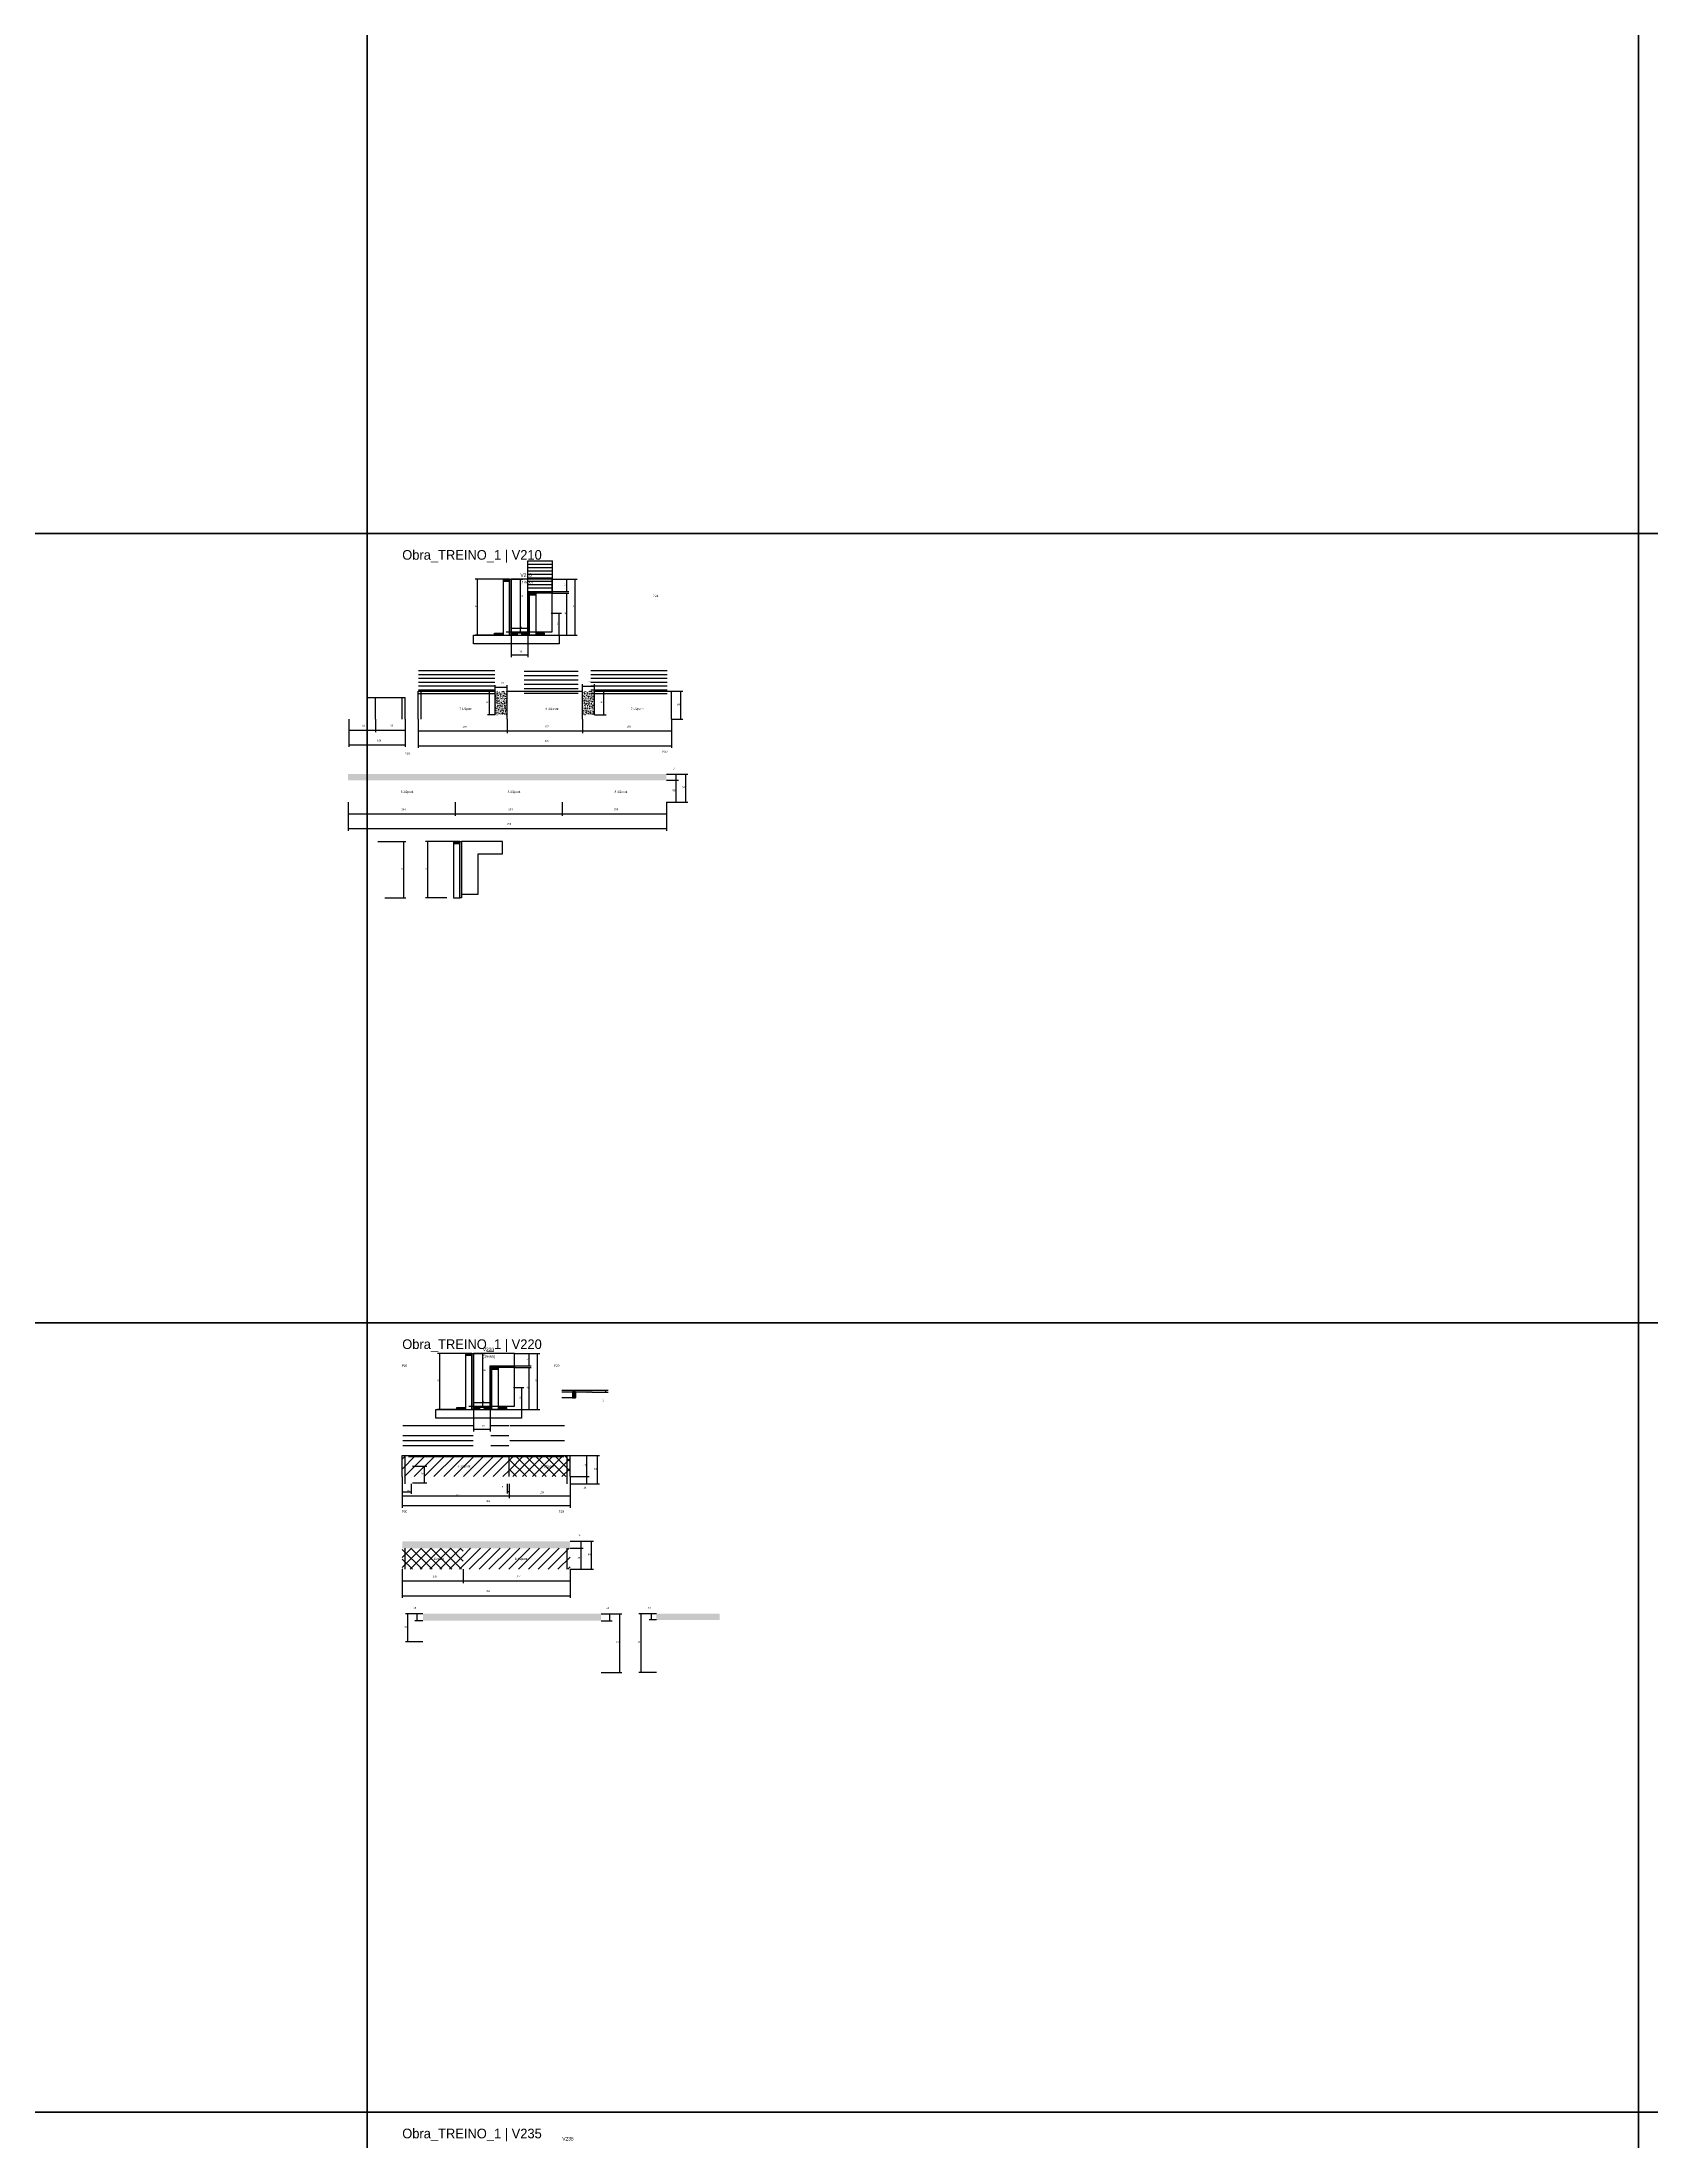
# Model space of a CAD drawing. Header units: metres. Extents: x -132 to 34800, y -36000 to 1848.
# Drawn here: x 7958 to 11629, y -12668 to -7879 of the extents above; entities that cross this region are included whole.
import ezdxf

# ---------------------------------------------------------------- set-up
doc = ezdxf.new("R2010")
doc.units = ezdxf.units.M
for name, color, linetype in [('CELL_BORDER', 8, 'Continuous'), ('CONCRETO', 251, 'Continuous'), ('COTA', 4, 'Continuous'), ('Cota Seção (2x)', 4, 'Continuous'), ('Hachura', 253, 'Continuous'), ('LABEL_ID', 3, 'Continuous'), ('Madeira', 126, 'Continuous'), ('NOMENCLATURA', 7, 'Continuous'), ('Painéis', 200, 'Continuous'), ('REAPROVEITAMENTO', 251, 'Continuous'), ('SARR_2.2x7', 40, 'Continuous'), ('Texto Seção', 7, 'Continuous')]:
    doc.layers.add(name, color=color, linetype=linetype)

msp = doc.modelspace()

# ---------------------------------------------------------------- hatches: boundary and pattern name
at = {"layer": 'COTA'}
h = msp.add_hatch(dxfattribs=at)
h.set_pattern_fill('AR-CONC', scale=0.03)
h.paths.add_polyline_path([(9019.3, -9360), (8992.3, -9360), (8992.3, -9414), (9019.3, -9414)])
h = msp.add_hatch(dxfattribs=at)
h.set_pattern_fill('AR-CONC', scale=0.03)
h.paths.add_polyline_path([(9218.3, -9362.2), (9218.3, -9360), (9191.3, -9360), (9191.3, -9414), (9218.3, -9414)])
h = msp.add_hatch(dxfattribs=at)
h.set_pattern_fill('AR-CONC', scale=0.03)
h.paths.add_polyline_path([(9382.5, -9548.9), (9382.5, -9562.9), (9382.5, -9562.9), (8656.5, -9562.9), (8656.5, -9562.9), (8656.5, -9548.9), (8656.5, -9548.9), (9382.5, -9548.9)])
h = msp.add_hatch(dxfattribs=at)
h.set_pattern_fill('AR-CONC', scale=0.03)
h.paths.add_polyline_path([(9163, -11314.4), (9163, -11298.4), (9163, -11298.4), (8780, -11298.4), (8780, -11298.4), (8780, -11314.4), (8780, -11314.4), (9163, -11314.4)])
h = msp.add_hatch(dxfattribs=at)
h.set_pattern_fill('AR-CONC', scale=0.03)
h.paths.add_polyline_path([(9233.6, -11479.6), (9233.6, -11463.6), (9233.6, -11463.6), (8827.1, -11463.6), (8827.1, -11463.6), (8827.1, -11479.6), (8827.1, -11479.6), (9233.6, -11479.6)])
h = msp.add_hatch(dxfattribs=at)
h.set_pattern_fill('AR-CONC', scale=0.03)
h.paths.add_polyline_path([(9504, -11477.6), (9504, -11463.6), (9504, -11463.6), (9360, -11463.6), (9360, -11463.6), (9360, -11477.6), (9360, -11477.6), (9504, -11477.6)])
at = {"layer": 'Hachura'}
h = msp.add_hatch(dxfattribs=at)
h.set_pattern_fill('ANSI31', scale=0.5)
h.paths.add_polyline_path([(9024.4, -9108.6), (9024.4, -9104.2), (9024.4, -9104.2), (9010.4, -9104.2), (9010.4, -9104.2), (9010.4, -9108.6), (9010.4, -9108.6), (9024.4, -9108.6)])
h = msp.add_hatch(color=8, dxfattribs=at)
h.dxf.hatch_style = 1
h.paths.add_polyline_path([(9024.4, -9104.2), (9028.4, -9104.2), (9028.4, -9104.2), (9028.4, -9232.2), (9028.4, -9232.2), (9024.4, -9232.2), (9024.4, -9232.2), (9024.4, -9104.2)])
h = msp.add_hatch(color=8, dxfattribs=at)
h.dxf.hatch_style = 1
h.paths.add_polyline_path([(9070.4, -9132.2), (9066.4, -9132.2), (9066.4, -9132.2), (9066.4, -9232.2), (9066.4, -9232.2), (9070.4, -9232.2), (9070.4, -9232.2), (9070.4, -9132.2)])
h = msp.add_hatch(color=8, dxfattribs=at)
h.dxf.hatch_style = 1
h.paths.add_polyline_path([(9066.4, -9136.2), (9066.4, -9132.2), (9066.4, -9132.2), (9122, -9132.2), (9122, -9132.2), (9122, -9136.2), (9122, -9136.2), (9066.4, -9136.2)])
h = msp.add_hatch(dxfattribs=at)
h.set_pattern_fill('ANSI31', scale=0.5)
h.paths.add_polyline_path([(9070.4, -9140.6), (9070.4, -9136.2), (9070.4, -9136.2), (9084.4, -9136.2), (9084.4, -9136.2), (9084.4, -9140.6), (9084.4, -9140.6), (9070.4, -9140.6)])
h = msp.add_hatch(dxfattribs=at)
h.set_pattern_fill('ANSI31', scale=0.5)
h.paths.add_polyline_path([(8990.4, -9232.2), (8990.4, -9227.8), (8990.4, -9227.8), (9010.4, -9227.8), (9010.4, -9227.8), (9010.4, -9232.2), (9010.4, -9232.2), (8990.4, -9232.2)])
h = msp.add_hatch(color=8, dxfattribs=at)
h.dxf.hatch_style = 1
h.paths.add_polyline_path([(9028.4, -9227.8), (9028.4, -9224.2), (9028.4, -9224.2), (9066.4, -9224.2), (9066.4, -9224.2), (9066.4, -9227.8), (9066.4, -9227.8), (9028.4, -9227.8)])
h = msp.add_hatch(dxfattribs=at)
h.set_pattern_fill('ANSI31', scale=0.5)
h.paths.add_polyline_path([(9028.4, -9232.2), (9028.4, -9227.8), (9028.4, -9227.8), (9042.4, -9227.8), (9042.4, -9227.8), (9042.4, -9232.2), (9042.4, -9232.2), (9028.4, -9232.2)])
h = msp.add_hatch(dxfattribs=at)
h.set_pattern_fill('ANSI31', scale=0.5)
h.paths.add_polyline_path([(9066.4, -9232.2), (9066.4, -9227.8), (9066.4, -9227.8), (9052.4, -9227.8), (9052.4, -9227.8), (9052.4, -9232.2), (9052.4, -9232.2), (9066.4, -9232.2)])
h = msp.add_hatch(dxfattribs=at)
h.set_pattern_fill('ANSI31', scale=0.5)
h.paths.add_polyline_path([(9104.4, -9232.2), (9104.4, -9227.8), (9104.4, -9227.8), (9084.4, -9227.8), (9084.4, -9227.8), (9084.4, -9232.2), (9084.4, -9232.2), (9104.4, -9232.2)])
h = msp.add_hatch(dxfattribs=at)
h.set_pattern_fill('ANSI31', scale=0.5)
h.paths.add_polyline_path([(8911.3, -9707.4), (8911.3, -9703), (8911.3, -9703), (8897.3, -9703), (8897.3, -9703), (8897.3, -9707.4), (8897.3, -9707.4), (8911.3, -9707.4)])
h = msp.add_hatch(color=8, dxfattribs=at)
h.dxf.hatch_style = 1
h.paths.add_polyline_path([(8911.3, -9703), (8915.3, -9703), (8915.3, -9703), (8915.3, -9831), (8915.3, -9831), (8911.3, -9831), (8911.3, -9831), (8911.3, -9703)])
h = msp.add_hatch(dxfattribs=at)
h.set_pattern_fill('ANSI31', scale=0.5)
h.paths.add_polyline_path([(8938.6, -10874.4), (8938.6, -10870), (8938.6, -10870), (8924.6, -10870), (8924.6, -10870), (8924.6, -10874.4), (8924.6, -10874.4), (8938.6, -10874.4)])
h = msp.add_hatch(color=8, dxfattribs=at)
h.dxf.hatch_style = 1
h.paths.add_polyline_path([(8938.6, -10870), (8942.6, -10870), (8942.6, -10870), (8942.6, -10998), (8942.6, -10998), (8938.6, -10998), (8938.6, -10998), (8938.6, -10870)])
h = msp.add_hatch(color=8, dxfattribs=at)
h.dxf.hatch_style = 1
h.paths.add_polyline_path([(8984.6, -10898), (8980.6, -10898), (8980.6, -10898), (8980.6, -10998), (8980.6, -10998), (8984.6, -10998), (8984.6, -10998), (8984.6, -10898)])
h = msp.add_hatch(color=8, dxfattribs=at)
h.dxf.hatch_style = 1
h.paths.add_polyline_path([(8980.6, -10902), (8980.6, -10898), (8980.6, -10898), (9036.2, -10898), (9036.2, -10898), (9036.2, -10902), (9036.2, -10902), (8980.6, -10902)])
h = msp.add_hatch(dxfattribs=at)
h.set_pattern_fill('ANSI31', scale=0.5)
h.paths.add_polyline_path([(8984.6, -10906.4), (8984.6, -10902), (8984.6, -10902), (8998.6, -10902), (8998.6, -10902), (8998.6, -10906.4), (8998.6, -10906.4), (8984.6, -10906.4)])
h = msp.add_hatch(dxfattribs=at)
h.set_pattern_fill('ANSI31', scale=0.5)
h.paths.add_polyline_path([(9175.3, -10957.3), (9168.3, -10957.3), (9168.3, -10971.3), (9175.3, -10971.3)])
h = msp.add_hatch(dxfattribs=at)
h.set_pattern_fill('ANSI31', scale=0.5)
h.paths.add_polyline_path([(9199.7, -10957.3), (9199.7, -10958.7), (9199.7, -10958.7), (9213.6, -10958.7), (9213.6, -10958.7), (9213.6, -10957.3), (9213.6, -10957.3), (9199.7, -10957.3)])
h = msp.add_hatch(dxfattribs=at)
h.set_pattern_fill('ANSI31', scale=0.5)
h.paths.add_polyline_path([(8904.6, -10998), (8904.6, -10993.6), (8904.6, -10993.6), (8924.6, -10993.6), (8924.6, -10993.6), (8924.6, -10998), (8924.6, -10998), (8904.6, -10998)])
h = msp.add_hatch(color=8, dxfattribs=at)
h.dxf.hatch_style = 1
h.paths.add_polyline_path([(8942.6, -10993.6), (8942.6, -10990), (8942.6, -10990), (8980.6, -10990), (8980.6, -10990), (8980.6, -10993.6), (8980.6, -10993.6), (8942.6, -10993.6)])
h = msp.add_hatch(dxfattribs=at)
h.set_pattern_fill('ANSI31', scale=0.5)
h.paths.add_polyline_path([(8942.6, -10998), (8942.6, -10993.6), (8942.6, -10993.6), (8956.6, -10993.6), (8956.6, -10993.6), (8956.6, -10998), (8956.6, -10998), (8942.6, -10998)])
h = msp.add_hatch(dxfattribs=at)
h.set_pattern_fill('ANSI31', scale=0.5)
h.paths.add_polyline_path([(8980.6, -10998), (8980.6, -10993.6), (8980.6, -10993.6), (8966.6, -10993.6), (8966.6, -10993.6), (8966.6, -10998), (8966.6, -10998), (8980.6, -10998)])
h = msp.add_hatch(dxfattribs=at)
h.set_pattern_fill('ANSI31', scale=0.5)
h.paths.add_polyline_path([(9018.6, -10998), (9018.6, -10993.6), (9018.6, -10993.6), (8998.6, -10993.6), (8998.6, -10993.6), (8998.6, -10998), (8998.6, -10998), (9018.6, -10998)])
at = {"layer": 'REAPROVEITAMENTO'}
h = msp.add_hatch(dxfattribs=at)
h.set_pattern_fill('ANSI31', scale=5)
h.paths.add_polyline_path([(9024, -11103.1), (8780, -11103.1), (8780, -11103.1), (8780, -11151.1), (8780, -11151.1), (9024, -11151.1), (9024, -11151.1), (9024, -11103.1)])
h = msp.add_hatch(dxfattribs=at)
h.set_pattern_fill('ANSI37', scale=5)
h.paths.add_polyline_path([(9163, -11103.1), (9024, -11103.1), (9024, -11103.1), (9024, -11151.1), (9024, -11151.1), (9163, -11151.1), (9163, -11151.1), (9163, -11103.1)])
h = msp.add_hatch(dxfattribs=at)
h.set_pattern_fill('ANSI37', scale=5)
h.paths.add_polyline_path([(8780, -11362.4), (8919, -11362.4), (8919, -11362.4), (8919, -11314.4), (8919, -11314.4), (8780, -11314.4), (8780, -11314.4), (8780, -11362.4)])
h = msp.add_hatch(dxfattribs=at)
h.set_pattern_fill('ANSI31', scale=5)
h.paths.add_polyline_path([(8919, -11362.4), (9163, -11362.4), (9163, -11362.4), (9163, -11314.4), (9163, -11314.4), (8919, -11314.4), (8919, -11314.4), (8919, -11362.4)])

# ---------------------------------------------------------------- linework, layer by layer
at = {"layer": 'CELL_BORDER'}
for points in [[(5800, -9000), (8700, -9000), (8700, -7200), (5800, -7200)], [(8700, -9000), (11600, -9000), (11600, -7200), (8700, -7200)], [(11600, -9000), (14500, -9000), (14500, -7200), (11600, -7200)], [(5800, -10800), (8700, -10800), (8700, -9000), (5800, -9000)], [(8700, -10800), (11600, -10800), (11600, -9000), (8700, -9000)], [(11600, -10800), (14500, -10800), (14500, -9000), (11600, -9000)], [(5800, -12600), (8700, -12600), (8700, -10800), (5800, -10800)], [(8700, -12600), (11600, -12600), (11600, -10800), (8700, -10800)], [(11600, -12600), (14500, -12600), (14500, -10800), (11600, -10800)], [(5800, -14400), (8700, -14400), (8700, -12600), (5800, -12600)], [(8700, -14400), (11600, -14400), (11600, -12600), (8700, -12600)], [(11600, -14400), (14500, -14400), (14500, -12600), (11600, -12600)]]:
    msp.add_lwpolyline(points, close=True, dxfattribs=at)
at = {"layer": 'CONCRETO'}
for points in [[(9122, -9132.2), (9122, -9104.2), (9028.4, -9104.2), (9028.4, -9132.2), (9028.4, -9132.2), (9028.4, -9224.2), (9066.4, -9224.2), (9066.4, -9132.2)], [(9028.4, -9224.2), (9122, -9224.2), (9122, -9104.2), (9028.4, -9104.2)], [(9008.9, -9731), (9008.9, -9703), (8915.3, -9703), (8915.3, -9731), (8915.3, -9731), (8915.3, -9823), (8953.3, -9823), (8953.3, -9731)], [(9036.2, -10898), (9036.2, -10870), (8942.6, -10870), (8942.6, -10898), (8942.6, -10898), (8942.6, -10990), (8980.6, -10990), (8980.6, -10898)], [(8942.6, -10990), (9036.2, -10990), (9036.2, -10870), (8942.6, -10870)]]:
    msp.add_lwpolyline(points, close=True, dxfattribs=at)
at = {"layer": 'COTA'}
for p, q in [((9010.4, -9104.2), (8946.5, -9104.2)), ((8951.5, -9232.2), (8951.5, -9104.2)), ((9122, -9104.2), (9179.4, -9104.2)), ((9122, -9104.2), (9160.1, -9104.2)), ((9122, -9132.2), (9160.1, -9132.2)), ((9122, -9136.2), (9160.1, -9136.2)), ((9155.1, -9132.2), (9155.1, -9104.2)), ((9155.1, -9232.2), (9155.1, -9136.2)), ((9174.4, -9232.2), (9174.4, -9104.2)), ((9119.7, -9182.2), (9143.3, -9182.2)), ((9138.3, -9232.2), (9138.3, -9182.2)), ((8994.8, -9232.2), (8946.5, -9232.2)), ((9028.4, -9232.2), (9028.4, -9281.9)), ((9066.4, -9232.2), (9066.4, -9281.9)), ((9100, -9232.2), (9179.4, -9232.2)), ((9100, -9232.2), (9160.1, -9232.2)), ((9119.7, -9232.2), (9143.3, -9232.2)), ((9028.4, -9276.9), (9066.4, -9276.9)), ((8658, -9424), (8658, -9453.5)), ((8658, -9424), (8658, -9487.1)), ((8719, -9424), (8719, -9453.5)), ((8719, -9424), (8719, -9453.5)), ((8787, -9424), (8787, -9453.5)), ((8787, -9424), (8787, -9487.1)), ((8816.3, -9424), (8816.3, -9455.5)), ((8816.3, -9424), (8816.3, -9489.1)), ((9019.3, -9424), (9019.3, -9455.5)), ((9191.3, -9424), (9191.3, -9455.5)), ((9394.3, -9424), (9394.3, -9455.5)), ((9394.3, -9424), (9394.3, -9489.1)), ((8658, -9448.5), (8719, -9448.5)), ((8658, -9482.1), (8787, -9482.1)), ((8719, -9448.5), (8787, -9448.5)), ((8816.3, -9450.5), (9019.3, -9450.5)), ((9191.3, -9450.5), (9394.3, -9450.5)), ((8816.3, -9484.1), (9394.3, -9484.1)), ((9382.5, -9548.9), (9409.9, -9548.9)), ((9382.5, -9548.9), (9431.6, -9548.9)), ((9382.5, -9562.9), (9409.9, -9562.9)), ((9382.5, -9562.9), (9409.9, -9562.9)), ((9404.9, -9562.9), (9404.9, -9548.9)), ((9404.9, -9612.9), (9404.9, -9562.9)), ((9426.6, -9612.9), (9426.6, -9548.9)), ((8656.5, -9612.9), (8656.5, -9644.4)), ((8656.5, -9612.9), (8656.5, -9678)), ((8900.5, -9612.9), (8900.5, -9644.4)), ((8900.5, -9612.9), (8900.5, -9644.4)), ((9144.5, -9612.9), (9144.5, -9644.4)), ((9144.5, -9612.9), (9144.5, -9644.4)), ((9382.5, -9612.9), (9382.5, -9644.4)), ((9382.5, -9612.9), (9382.5, -9678)), ((9382.5, -9612.9), (9409.9, -9612.9)), ((9382.5, -9612.9), (9431.6, -9612.9)), ((8656.5, -9639.4), (8900.5, -9639.4)), ((8656.5, -9673), (9382.5, -9673)), ((8900.5, -9639.4), (9144.5, -9639.4)), ((9144.5, -9639.4), (9382.5, -9639.4)), ((8724.4, -9703), (8788.3, -9703)), ((8783.3, -9831), (8783.3, -9703)), ((8897.3, -9703), (8833.4, -9703)), ((8838.4, -9831), (8838.4, -9703)), ((8740, -9831), (8788.3, -9831)), ((8881.7, -9831), (8833.4, -9831)), ((8924.6, -10870), (8860.8, -10870)), ((8865.8, -10998), (8865.8, -10870)), ((9036.2, -10870), (9093.6, -10870)), ((9036.2, -10870), (9074.3, -10870)), ((9069.3, -10898), (9069.3, -10870)), ((9088.6, -10998), (9088.6, -10870)), ((9036.2, -10898), (9074.3, -10898)), ((9036.2, -10902), (9074.3, -10902)), ((9069.3, -10998), (9069.3, -10902)), ((9033.9, -10948.1), (9057.5, -10948.1)), ((9052.5, -10998), (9052.5, -10948.1)), ((9213.1, -10953.7), (9249.5, -10953.7)), ((9213.1, -10958.7), (9249.5, -10958.7)), ((9244.5, -10958.7), (9244.5, -10953.7)), ((8909, -10998), (8860.8, -10998)), ((8942.6, -10998), (8942.6, -11047.8)), ((8980.6, -10998), (8980.6, -11047.8)), ((9014.2, -10998), (9093.6, -10998)), ((9014.2, -10998), (9074.3, -10998)), ((9033.9, -10998), (9057.5, -10998)), ((8942.6, -11042.8), (8980.6, -11042.8)), ((8780, -11151.1), (8780, -11200.1)), ((8780, -11151.1), (8780, -11222.1)), ((9163, -11151.1), (9163, -11200.1)), ((9163, -11151.1), (9163, -11222.1)), ((8780, -11195.1), (9024, -11195.1)), ((9024, -11167.1), (9024, -11200.1)), ((9024, -11167.1), (9024, -11200.1)), ((9024, -11195.1), (9163, -11195.1)), ((8780, -11217.1), (9163, -11217.1)), ((8780, -11362.4), (8780, -11393.9)), ((8780, -11362.4), (8780, -11427.5)), ((8780, -11388.9), (8919, -11388.9)), ((8919, -11362.4), (8919, -11393.9)), ((8919, -11362.4), (8919, -11393.9)), ((8919, -11388.9), (9163, -11388.9)), ((9163, -11362.4), (9163, -11393.9)), ((9163, -11362.4), (9163, -11427.5)), ((8780, -11422.5), (9163, -11422.5)), ((8827.1, -11463.6), (8787.4, -11463.6)), ((8792.4, -11527.6), (8792.4, -11463.6)), ((8827.1, -11463.6), (8809, -11463.6)), ((8827.1, -11479.6), (8809, -11479.6)), ((8814, -11479.6), (8814, -11463.6)), ((8827.1, -11527.6), (8787.4, -11527.6))]:
    msp.add_line(p, q, dxfattribs=at)
at = {"layer": 'Cota Seção (2x)'}
for p, q in [((9017.4, -9104.2), (9054.9, -9104.2)), ((9049.9, -9224.2), (9049.9, -9104.2)), ((9017.4, -9224.2), (9054.9, -9224.2)), ((9028.4, -9232.2), (9028.4, -9211.2)), ((9028.4, -9216.2), (9066.4, -9216.2)), ((9066.4, -9232.2), (9066.4, -9211.2)), ((8992.3, -9360), (8974.4, -9360)), ((8979.4, -9414), (8979.4, -9360)), ((8992.3, -9360), (8992.3, -9346)), ((8992.3, -9351), (9019.3, -9351)), ((9019.3, -9360), (9019.3, -9346)), ((9191.3, -9360), (9191.3, -9343.6)), ((9191.3, -9348.6), (9218.3, -9348.6)), ((9218.3, -9360), (9218.3, -9343.6)), ((9218.3, -9360), (9245.1, -9360)), ((9240.1, -9414), (9240.1, -9360)), ((9394.3, -9360), (9420.2, -9360)), ((9415.2, -9424), (9415.2, -9360)), ((8992.3, -9414), (8974.4, -9414)), ((9019.3, -9424), (9019.3, -9455.5)), ((9191.3, -9424), (9191.3, -9455.5)), ((9218.3, -9414), (9245.1, -9414)), ((9394.3, -9424), (9420.2, -9424)), ((9019.3, -9450.5), (9191.3, -9450.5)), ((8931.6, -10870), (8969.2, -10870)), ((8964.2, -10990), (8964.2, -10870)), ((8931.6, -10990), (8969.2, -10990)), ((8942.6, -10998), (8942.6, -10977)), ((8942.6, -10982), (8980.6, -10982)), ((8980.6, -10998), (8980.6, -10977)), ((9163, -11103.1), (9206.4, -11103.1)), ((9163, -11103.1), (9230.3, -11103.1)), ((9201.4, -11151.1), (9201.4, -11103.1)), ((9225.3, -11167.1), (9225.3, -11103.1)), ((8803.5, -11126.9), (8835.9, -11126.9)), ((8830.9, -11164.9), (8830.9, -11126.9)), ((9163, -11151.1), (9206.4, -11151.1)), ((9163, -11151.1), (9206.4, -11151.1)), ((9201.4, -11167.1), (9201.4, -11151.1)), ((8780, -11167.1), (8780, -11190.6)), ((8780, -11185.6), (8800, -11185.6)), ((8800, -11167.1), (8800, -11190.6)), ((8803.5, -11164.9), (8835.9, -11164.9)), ((9019, -11167.1), (9019, -11189.6)), ((9019, -11184.6), (9024, -11184.6)), ((9024, -11167.1), (9024, -11189.6)), ((9163, -11167.1), (9206.4, -11167.1)), ((9163, -11167.1), (9230.3, -11167.1)), ((9163, -11298.4), (9193.1, -11298.4)), ((9163, -11298.4), (9216.5, -11298.4)), ((9188.1, -11314.4), (9188.1, -11298.4)), ((9211.5, -11362.4), (9211.5, -11298.4)), ((9163, -11314.4), (9193.1, -11314.4)), ((9163, -11314.4), (9193.1, -11314.4)), ((9188.1, -11362.4), (9188.1, -11314.4)), ((9163, -11362.4), (9193.1, -11362.4)), ((9163, -11362.4), (9216.5, -11362.4)), ((9233.6, -11463.6), (9258.6, -11463.6)), ((9233.6, -11463.6), (9281.2, -11463.6)), ((9233.6, -11479.6), (9258.6, -11479.6)), ((9253.6, -11479.6), (9253.6, -11463.6)), ((9276.2, -11597.6), (9276.2, -11463.6)), ((9360, -11463.6), (9319.9, -11463.6)), ((9324.9, -11597.6), (9324.9, -11463.6)), ((9360, -11463.6), (9343.4, -11463.6)), ((9360, -11477.6), (9343.4, -11477.6)), ((9348.4, -11477.6), (9348.4, -11463.6)), ((9233.6, -11597.6), (9281.2, -11597.6)), ((9360, -11597.6), (9319.9, -11597.6))]:
    msp.add_line(p, q, dxfattribs=at)
at = {"layer": 'Madeira'}
for points in [[(9024.4, -9108.6), (9024.4, -9104.2), (9010.4, -9104.2), (9010.4, -9108.6)], [(9024.4, -9104.2), (9010.4, -9104.2), (9010.4, -9232.2), (9024.4, -9232.2)], [(9070.4, -9140.6), (9070.4, -9136.2), (9084.4, -9136.2), (9084.4, -9140.6)], [(9070.4, -9136.2), (9084.4, -9136.2), (9084.4, -9232.2), (9070.4, -9232.2)], [(9137.9, -9252.2), (8942.7, -9252.2), (8942.7, -9232.2), (9137.9, -9232.2)], [(8990.4, -9232.2), (8990.4, -9227.8), (9010.4, -9227.8), (9010.4, -9232.2)], [(9028.4, -9232.2), (9028.4, -9227.8), (9042.4, -9227.8), (9042.4, -9232.2)], [(9066.4, -9232.2), (9066.4, -9227.8), (9052.4, -9227.8), (9052.4, -9232.2)], [(9104.4, -9232.2), (9104.4, -9227.8), (9084.4, -9227.8), (9084.4, -9232.2)], [(8911.3, -9707.4), (8911.3, -9703), (8897.3, -9703), (8897.3, -9707.4)], [(8911.3, -9703), (8897.3, -9703), (8897.3, -9831), (8911.3, -9831)], [(8938.6, -10874.4), (8938.6, -10870), (8924.6, -10870), (8924.6, -10874.4)], [(8938.6, -10870), (8924.6, -10870), (8924.6, -10998), (8938.6, -10998)], [(8984.6, -10906.4), (8984.6, -10902), (8998.6, -10902), (8998.6, -10906.4)], [(8984.6, -10902), (8998.6, -10902), (8998.6, -10998), (8984.6, -10998)], [(9175.3, -10971.3), (9175.3, -10957.3), (9168.3, -10957.3), (9168.3, -10971.3)], [(9199.7, -10957.3), (9213.6, -10957.3), (9213.6, -10958.7), (9199.7, -10958.7)], [(9052.1, -11018), (8856.9, -11018), (8856.9, -10998), (9052.1, -10998)], [(8904.6, -10998), (8904.6, -10993.6), (8924.6, -10993.6), (8924.6, -10998)], [(8942.6, -10998), (8942.6, -10993.6), (8956.6, -10993.6), (8956.6, -10998)], [(8980.6, -10998), (8980.6, -10993.6), (8966.6, -10993.6), (8966.6, -10998)], [(9018.6, -10998), (9018.6, -10993.6), (8998.6, -10993.6), (8998.6, -10998)]]:
    msp.add_lwpolyline(points, close=True, dxfattribs=at)
msp.add_lwpolyline([(9175.3, -10957.3), (9175.3, -10971.3), (9143.8, -10971.3)], dxfattribs=at)
at = {"layer": 'Painéis'}
for p, q in [((9066.4, -9062.2), (9122.4, -9062.2)), ((9066.4, -9132.2), (9066.4, -9062.2)), ((9122.4, -9132.2), (9122.4, -9062.2)), ((9028.4, -9232.2), (9028.4, -9104.2)), ((9066.4, -9132.2), (9122, -9132.2)), ((9066.4, -9136.2), (9066.4, -9132.2)), ((9066.4, -9132.2), (9122.4, -9132.2)), ((9066.4, -9232.2), (9066.4, -9136.2)), ((9066.4, -9232.2), (9066.4, -9136.2)), ((9122, -9136.2), (9122, -9132.2)), ((9028.4, -9224.2), (9066.4, -9224.2)), ((9028.4, -9227.8), (9028.4, -9224.2)), ((9066.4, -9227.8), (9066.4, -9224.2)), ((8700, -9374), (8787, -9374)), ((8719, -9424), (8719, -9374)), ((8787, -9424), (8787, -9374)), ((8816.3, -9360), (8992.3, -9360)), ((8816.3, -9424), (8816.3, -9360)), ((8992.3, -9414), (8992.3, -9360)), ((9019.3, -9360), (9191.3, -9360)), ((9019.3, -9424), (9019.3, -9360)), ((9191.3, -9424), (9191.3, -9360)), ((9218.3, -9360), (9394.3, -9360)), ((9218.3, -9414), (9218.3, -9360)), ((9394.3, -9424), (9394.3, -9360)), ((8942.6, -10998), (8942.6, -10870)), ((8980.6, -10898), (9036.2, -10898)), ((8980.6, -10902), (8980.6, -10898)), ((8980.6, -10998), (8980.6, -10902)), ((9036.2, -10902), (9036.2, -10898)), ((9143.8, -10953.7), (9213.6, -10953.7)), ((9143.8, -10957.3), (9213.6, -10957.3)), ((8942.6, -10990), (8980.6, -10990)), ((8942.6, -10993.6), (8942.6, -10990)), ((8980.6, -10993.6), (8980.6, -10990)), ((8780, -11103.1), (9163, -11103.1)), ((8780, -11151.1), (8780, -11103.1)), ((9024, -11151.1), (9024, -11103.1)), ((9163, -11151.1), (9163, -11103.1))]:
    msp.add_line(p, q, dxfattribs=at)
for points in [[(9024.4, -9104.2), (9028.4, -9104.2), (9028.4, -9232.2), (9024.4, -9232.2)], [(9066.4, -9136.2), (9066.4, -9132.2), (9122, -9132.2), (9122, -9136.2)], [(9070.4, -9136.2), (9066.4, -9136.2), (9066.4, -9232.2), (9070.4, -9232.2)], [(9028.4, -9227.8), (9028.4, -9224.2), (9066.4, -9224.2), (9066.4, -9227.8)], [(8911.3, -9703), (8915.3, -9703), (8915.3, -9831), (8911.3, -9831)], [(8938.6, -10870), (8942.6, -10870), (8942.6, -10998), (8938.6, -10998)], [(8980.6, -10902), (8980.6, -10898), (9036.2, -10898), (9036.2, -10902)], [(8984.6, -10902), (8980.6, -10902), (8980.6, -10998), (8984.6, -10998)], [(8942.6, -10993.6), (8942.6, -10990), (8980.6, -10990), (8980.6, -10993.6)]]:
    msp.add_lwpolyline(points, close=True, dxfattribs=at)
at = {"layer": 'SARR_2.2x7'}
for p, q in [((9067.4, -9070), (9121.4, -9070)), ((9067.4, -9077.8), (9121.4, -9077.8)), ((9067.4, -9085.6), (9121.4, -9085.6)), ((9067.4, -9093.3), (9121.4, -9093.3)), ((9067.4, -9101.1), (9121.4, -9101.1)), ((9067.4, -9108.9), (9121.4, -9108.9)), ((9067.4, -9116.7), (9121.4, -9116.7)), ((9067.4, -9124.4), (9121.4, -9124.4)), ((8817.4, -9312.8), (8991.4, -9312.8)), ((8817.4, -9321.5), (8991.4, -9321.5)), ((8817.4, -9330.3), (8991.4, -9330.3)), ((9058.4, -9314), (9181.4, -9314)), ((9058.4, -9324), (9181.4, -9324)), ((9058.4, -9334), (9181.4, -9334)), ((9210.4, -9312.8), (9384.4, -9312.8)), ((9210.4, -9321.5), (9384.4, -9321.5)), ((9210.4, -9330.3), (9384.4, -9330.3)), ((8780, -9424), (8780, -9374)), ((8817.4, -9339), (8991.4, -9339)), ((8817.4, -9347.8), (8991.4, -9347.8)), ((8817.4, -9356.5), (8991.4, -9356.5)), ((8817.4, -9365.3), (8991.4, -9365.3)), ((8823.3, -9424), (8823.3, -9360)), ((9058.4, -9344), (9181.4, -9344)), ((9058.4, -9354), (9181.4, -9354)), ((9058.4, -9364), (9181.4, -9364)), ((9210.4, -9339), (9384.4, -9339)), ((9210.4, -9347.8), (9384.4, -9347.8)), ((9210.4, -9356.5), (9384.4, -9356.5)), ((9210.4, -9365.3), (9384.4, -9365.3)), ((8781, -11034.7), (8942.1, -11034.7)), ((8781, -11057.5), (8942.1, -11057.5)), ((8982.1, -11034.7), (9023.1, -11034.7)), ((8982.1, -11057.5), (9023.1, -11057.5)), ((9025.1, -11034.7), (9150.1, -11034.7)), ((8781, -11068.9), (8942.1, -11068.9)), ((8781, -11080.3), (8942.1, -11080.3)), ((8786.6, -11151.1), (8786.6, -11103.1)), ((8794.6, -11105.3), (9024, -11105.3)), ((8982.1, -11080.3), (9023.1, -11080.3)), ((9024, -11105.3), (9148.5, -11105.3)), ((9025.1, -11068.9), (9150.1, -11068.9)), ((9156.5, -11151.1), (9156.5, -11103.1)), ((8786.6, -11167.1), (8786.6, -11151.1)), ((9156.5, -11167.1), (9156.5, -11151.1)), ((8786.6, -11362.4), (8786.6, -11314.4)), ((9156.5, -11362.4), (9156.5, -11314.4))]:
    msp.add_line(p, q, dxfattribs=at)

# ---------------------------------------------------------------- texts
at = {"layer": 'COTA'}
for s, p in [('14', (9149.6, -9118.2)), ('64', (8946, -9168.2)), ('48', (9149.6, -9184.2)), ('64', (9168.9, -9168.2)), ('25', (9132.8, -9207.2)), ('19', (9047.4, -9271.4)), ('61', (8688.5, -9440.4)), ('129', (8722.5, -9474)), ('68', (8753, -9440.4)), ('203', (8917.8, -9442.3)), ('578', (9105.3, -9475.9)), ('203', (9292.8, -9442.3)), ('14', (9396.9, -9537.8)), ('64', (9418.5, -9580.9)), ('50', (9396.8, -9587.9)), ('244', (8778.5, -9631.3)), ('726', (9019.5, -9664.8)), ('244', (9022.5, -9631.3)), ('238', (9263.5, -9631.2)), ('64', (8777.8, -9767)), ('64', (8832.9, -9767)), ('14', (9063.8, -10884)), ('64', (8860.3, -10934)), ('48', (9063.8, -10950)), ('64', (9083.1, -10934)), ('25', (9047, -10973)), ('2', (9237, -10979.1)), ('19', (8961.6, -11037.3)), ('244', (8902, -11195.1)), ('383', (8971.5, -11208.9)), ('139', (9093.5, -11188.9)), ('139', (8849.5, -11380.7)), ('244', (9041, -11380.9)), ('383', (8971.5, -11414.2)), ('64', (8784.3, -11495.6)), ('16', (8805.9, -11452.6))]:
    msp.add_text(s, height=4, dxfattribs=at).set_placement(p)
at = {"layer": 'Cota Seção (2x)'}
for s, p in [('60', (9049.9, -9144.2)), ('19', (9047.4, -9216.2)), ('27', (9204.8, -9340.5)), ('54', (8971.3, -9387)), ('27', (9005.8, -9342.9)), ('54', (9232, -9387)), ('64', (9407.1, -9392)), ('172', (9105.3, -9442.5)), ('60', (8964.2, -10910)), ('19', (8961.6, -10982)), ('38', (8822.7, -11145.9)), ('48', (9193.3, -11127.1)), ('64', (9217.2, -11135.1)), ('20', (8790, -11185.6)), ('5', (9007, -11176.5)), ('16', (9193.3, -11178.1)), ('16', (9180, -11287.4)), ('48', (9180, -11338.4)), ('64', (9203.4, -11330.4)), ('16', (9245.5, -11452.6)), ('14', (9340.3, -11452.5)), ('134', (9268, -11530.6)), ('134', (9316.7, -11530.6))]:
    msp.add_text(s, height=4, dxfattribs=at).set_placement(p)
at = {"layer": 'LABEL_ID'}
for s, p in [('Obra_TREINO_1 | V210', (8780, -9060)), ('Obra_TREINO_1 | V220', (8780, -10860)), ('Obra_TREINO_1 | V235', (8780, -12660))]:
    msp.add_text(s, height=22, dxfattribs=at).set_placement(p)
at = {"layer": 'NOMENCLATURA'}
for s, p in [('P24', (9351.9, -9145.1)), ('7 1/2pont', (8910.6, -9402.8)), ('6 1/2pont', (9107.1, -9402.8)), ('7 1/2pont', (9301.6, -9402.8)), ('P26', (8785.4, -9503.9)), ('P27', (9373.5, -9500.2)), ('8 1/2pont', (8776.5, -9591.7)), ('8 1/2pont', (9020.5, -9591.7)), ('8 1/2pont', (9264.5, -9591.7)), ('P29', (8779.2, -10900.7)), ('P20', (9126.2, -10900.7)), ('8 1/2pont', (8906.4, -11129.9)), ('5 1/2pont', (9097.4, -11129.9)), ('P20', (8779.2, -11233.1)), ('P29', (9136.8, -11233.1)), ('5 1/2pont', (8845.6, -11341.2)), ('8 1/2pont', (9036.7, -11341.2))]:
    msp.add_text(s, height=5, dxfattribs=at).set_placement(p)
at = {"layer": 'Texto Seção'}
for s, height, p in [('V210', 8, (9049.6, -9099.2)), ('(19x60)', 6, (9049.6, -9114.2)), ('V220', 8, (8963.8, -10865)), ('(19x60)', 6, (8963.8, -10880)), ('V235', 8, (9145.1, -12665))]:
    msp.add_text(s, height=height, dxfattribs=at).set_placement(p)

doc.saveas('drawing.dxf')
